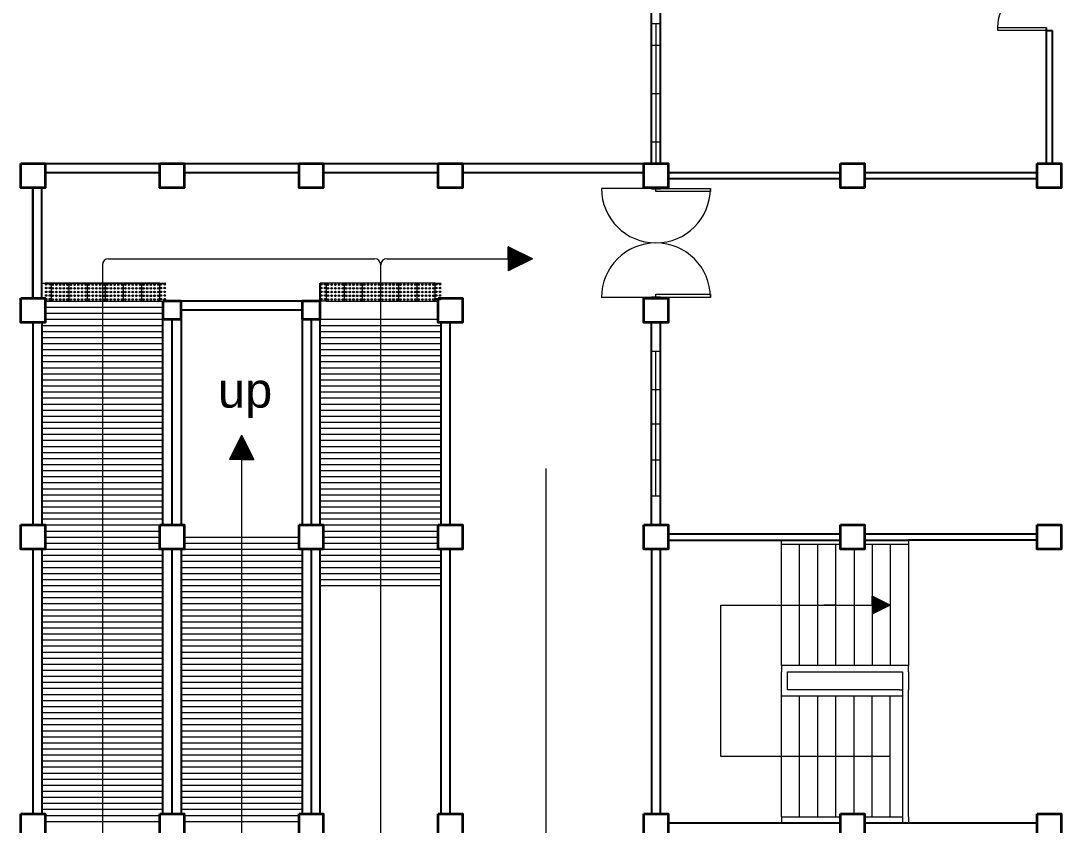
# Model space of a CAD drawing. Header units: millimetres. Extents: x 3 to 434, y 1 to 233.
# Drawn here: x 3.42 to 20.62, y 125.45 to 138.75 of the extents above; entities that cross this region are included whole.
import ezdxf

# ---------------------------------------------------------------- set-up
doc = ezdxf.new("R2010")
doc.units = ezdxf.units.MM
doc.header["$MEASUREMENT"] = 0
doc.styles.add('SWISSLT175', font='swissl.ttf', dxfattribs={"height": 0.175})

msp = doc.modelspace()

# ---------------------------------------------------------------- linework, layer by layer
at = {"color": 8, "lineweight": 25}
for p, q in [((13.845, 136.387), (13.845, 141.987)), ((13.995, 136.387), (13.995, 141.987)), ((20.37, 138.637), (20.37, 136.387)), ((20.37, 138.587), (20.47, 138.587)), ((20.47, 138.587), (20.47, 136.387)), ((3.82, 136.387), (8.42, 136.387)), ((3.82, 136.237), (5.72, 136.237)), ((6.12, 136.237), (8.02, 136.237)), ((8.42, 136.387), (13.72, 136.387)), ((8.42, 136.237), (10.32, 136.237)), ((10.72, 136.237), (13.72, 136.237)), ((14.12, 136.237), (16.97, 136.237)), ((17.37, 136.237), (20.22, 136.237)), ((14.12, 136.137), (16.97, 136.137)), ((17.37, 136.137), (20.22, 136.137)), ((3.62, 135.987), (3.62, 134.162)), ((3.62, 134.162), (3.62, 135.987)), ((3.77, 134.162), (3.77, 135.987)), ((13.845, 135.987), (13.845, 135.975)), ((13.845, 135.975), (13.995, 135.975)), ((13.995, 135.987), (13.995, 135.975)), ((8.37, 130.412), (8.37, 134.412)), ((13.995, 134.175), (13.845, 134.175)), ((13.845, 134.162), (13.845, 134.175)), ((13.995, 134.162), (13.995, 134.175)), ((8.07, 134.112), (6.07, 134.112)), ((8.07, 134.112), (8.07, 130.412)), ((8.07, 133.962), (6.07, 133.962)), ((3.62, 133.762), (3.62, 130.412)), ((3.77, 133.762), (3.77, 130.412)), ((5.77, 130.412), (5.77, 133.812)), ((5.92, 130.412), (5.92, 133.812)), ((6.07, 133.812), (6.07, 130.412)), ((8.22, 133.812), (8.22, 130.412)), ((10.37, 130.412), (10.37, 133.762)), ((10.52, 130.412), (10.52, 133.762)), ((13.845, 130.412), (13.845, 133.762)), ((13.995, 130.412), (13.995, 133.762)), ((16.97, 130.262), (14.12, 130.262)), ((20.22, 130.262), (17.37, 130.262)), ((14.12, 130.162), (16.97, 130.162)), ((17.37, 130.162), (18.095, 130.162)), ((20.22, 130.162), (18.095, 130.162)), ((3.62, 130.012), (3.62, 125.637)), ((3.77, 130.012), (3.77, 125.637)), ((5.77, 125.637), (5.77, 130.012)), ((5.92, 125.637), (5.92, 130.012)), ((6.07, 130.012), (6.07, 125.637)), ((8.07, 130.012), (8.07, 125.637)), ((8.22, 130.012), (8.22, 125.637)), ((8.37, 125.637), (8.37, 130.012)), ((10.37, 125.637), (10.37, 130.012)), ((10.52, 125.637), (10.52, 130.012)), ((13.845, 130.012), (13.845, 125.637)), ((13.995, 128.087), (13.995, 130.012)), ((13.995, 127.987), (13.995, 128.087)), ((13.995, 127.687), (13.995, 127.987)), ((13.995, 127.587), (13.995, 127.687)), ((13.995, 125.637), (13.995, 127.587)), ((14.12, 125.487), (16.97, 125.487)), ((17.37, 125.487), (20.22, 125.487))]:
    msp.add_line(p, q, dxfattribs=at)
at = {"color": 8, "lineweight": 9}
for p, q in [((13.845, 138.7), (13.995, 138.7)), ((13.845, 136.387), (13.845, 138.7)), ((13.92, 138.7), (13.92, 136.387)), ((13.845, 137.543), (13.845, 138.343)), ((13.845, 138.343), (13.995, 138.343)), ((13.995, 138.343), (13.995, 136.743)), ((13.845, 137.543), (13.995, 137.543)), ((13.995, 136.743), (13.845, 136.743)), ((13.845, 136.387), (13.995, 136.387)), ((11.478, 134.812), (11.478, 135.012)), ((11.878, 134.812), (11.478, 135.012)), ((11.488, 134.812), (11.488, 135.007)), ((11.498, 134.812), (11.498, 135.002)), ((11.508, 134.997), (11.508, 134.812)), ((11.518, 134.992), (11.518, 134.812)), ((11.528, 134.987), (11.528, 134.812)), ((11.538, 134.982), (11.538, 134.812)), ((11.548, 134.977), (11.548, 134.812)), ((11.558, 134.972), (11.558, 134.812)), ((11.568, 134.967), (11.568, 134.812)), ((11.568, 134.967), (11.568, 134.812)), ((11.578, 134.962), (11.578, 134.812)), ((11.588, 134.957), (11.588, 134.812)), ((11.598, 134.952), (11.598, 134.812)), ((11.608, 134.947), (11.608, 134.812)), ((11.618, 134.942), (11.618, 134.812)), ((11.628, 134.937), (11.628, 134.812)), ((11.638, 134.932), (11.638, 134.812)), ((11.648, 134.927), (11.648, 134.812)), ((11.658, 134.922), (11.658, 134.812)), ((11.668, 134.917), (11.668, 134.812)), ((11.678, 134.912), (11.678, 134.812)), ((11.688, 134.907), (11.688, 134.812)), ((11.698, 134.902), (11.698, 134.812)), ((11.708, 134.897), (11.708, 134.812)), ((11.718, 134.892), (11.718, 134.812)), ((11.728, 134.887), (11.728, 134.812)), ((11.738, 134.882), (11.738, 134.812)), ((11.748, 134.877), (11.748, 134.812)), ((11.758, 134.872), (11.758, 134.812)), ((11.768, 134.867), (11.768, 134.812)), ((11.778, 134.862), (11.778, 134.812)), ((11.788, 134.857), (11.788, 134.812)), ((11.798, 134.852), (11.798, 134.812)), ((4.77, 134.712), (4.77, 121.512)), ((4.87, 134.812), (9.27, 134.812)), ((9.37, 121.812), (9.37, 134.712)), ((9.47, 134.812), (11.478, 134.812)), ((11.478, 134.812), (11.478, 134.612)), ((11.878, 134.812), (11.478, 134.612)), ((11.488, 134.812), (11.488, 134.617)), ((11.498, 134.812), (11.498, 134.622)), ((11.508, 134.812), (11.508, 134.627)), ((11.518, 134.812), (11.518, 134.632)), ((11.528, 134.812), (11.528, 134.637)), ((11.538, 134.812), (11.538, 134.642)), ((11.548, 134.812), (11.548, 134.647)), ((11.558, 134.812), (11.558, 134.652)), ((11.568, 134.812), (11.568, 134.657)), ((11.568, 134.812), (11.568, 134.657)), ((11.578, 134.812), (11.578, 134.662)), ((11.588, 134.812), (11.588, 134.667)), ((11.598, 134.812), (11.598, 134.672)), ((11.608, 134.812), (11.608, 134.677)), ((11.618, 134.812), (11.618, 134.682)), ((11.628, 134.812), (11.628, 134.687)), ((11.638, 134.812), (11.638, 134.692)), ((11.648, 134.812), (11.648, 134.697)), ((11.658, 134.812), (11.658, 134.702)), ((11.668, 134.812), (11.668, 134.707)), ((11.678, 134.812), (11.678, 134.712)), ((11.688, 134.812), (11.688, 134.717)), ((11.698, 134.812), (11.698, 134.722)), ((11.708, 134.812), (11.708, 134.727)), ((11.718, 134.812), (11.718, 134.732)), ((11.728, 134.812), (11.728, 134.737)), ((11.738, 134.812), (11.738, 134.742)), ((11.748, 134.812), (11.748, 134.747)), ((11.758, 134.812), (11.758, 134.752)), ((11.768, 134.812), (11.768, 134.757)), ((11.778, 134.812), (11.778, 134.762)), ((11.788, 134.812), (11.788, 134.767)), ((11.798, 134.812), (11.798, 134.772)), ((11.808, 134.847), (11.808, 134.812)), ((11.808, 134.812), (11.808, 134.777)), ((11.818, 134.842), (11.818, 134.812)), ((11.818, 134.812), (11.818, 134.782)), ((11.828, 134.837), (11.828, 134.812)), ((11.828, 134.812), (11.828, 134.787)), ((11.838, 134.832), (11.838, 134.812)), ((11.838, 134.812), (11.838, 134.792)), ((11.848, 134.827), (11.848, 134.812)), ((11.848, 134.812), (11.848, 134.797)), ((11.858, 134.822), (11.858, 134.812)), ((11.858, 134.812), (11.858, 134.802)), ((11.868, 134.817), (11.868, 134.812)), ((11.868, 134.812), (11.868, 134.807)), ((3.77, 134.412), (5.77, 134.412)), ((3.92, 134.412), (3.82, 134.412)), ((4.22, 134.412), (3.92, 134.412)), ((3.92, 134.412), (3.92, 134.112)), ((4.22, 134.112), (4.22, 134.412)), ((4.52, 134.412), (4.22, 134.412)), ((4.52, 134.112), (4.52, 134.412)), ((4.82, 134.412), (4.52, 134.412)), ((4.82, 134.112), (4.82, 134.412)), ((5.12, 134.412), (4.82, 134.412)), ((5.12, 134.112), (5.12, 134.412)), ((5.42, 134.412), (5.12, 134.412)), ((5.42, 134.112), (5.42, 134.412)), ((5.72, 134.412), (5.42, 134.412)), ((5.72, 134.112), (5.72, 134.412)), ((5.72, 134.412), (5.82, 134.412)), ((8.47, 134.412), (8.37, 134.412)), ((8.77, 134.412), (8.47, 134.412)), ((8.47, 134.412), (8.47, 134.112)), ((8.77, 134.112), (8.77, 134.412)), ((9.07, 134.412), (8.77, 134.412)), ((9.07, 134.112), (9.07, 134.412)), ((9.37, 134.412), (9.07, 134.412)), ((9.37, 134.112), (9.37, 134.412)), ((9.67, 134.412), (9.37, 134.412)), ((9.67, 134.112), (9.67, 134.412)), ((9.97, 134.412), (9.67, 134.412)), ((9.97, 134.112), (9.97, 134.412)), ((10.27, 134.412), (9.97, 134.412)), ((10.27, 134.112), (10.27, 134.412)), ((10.27, 134.412), (10.37, 134.412)), ((3.92, 134.112), (3.82, 134.112)), ((3.82, 134.112), (5.72, 134.112)), ((3.82, 134.012), (5.77, 134.012)), ((3.92, 134.112), (4.22, 134.112)), ((4.22, 134.112), (4.52, 134.112)), ((4.52, 134.112), (4.82, 134.112)), ((4.82, 134.112), (5.12, 134.112)), ((5.12, 134.112), (5.42, 134.112)), ((5.42, 134.112), (5.72, 134.112)), ((5.72, 134.112), (5.77, 134.112)), ((8.47, 134.112), (8.37, 134.112)), ((8.47, 134.112), (8.77, 134.112)), ((8.77, 134.112), (9.07, 134.112)), ((9.07, 134.112), (9.37, 134.112)), ((9.37, 134.112), (9.67, 134.112)), ((9.67, 134.112), (9.97, 134.112)), ((9.97, 134.112), (10.27, 134.112)), ((10.27, 134.112), (10.32, 134.112)), ((3.82, 133.912), (5.77, 133.912)), ((3.77, 133.712), (5.77, 133.712)), ((3.82, 133.812), (5.77, 133.812)), ((8.37, 133.812), (10.32, 133.812)), ((8.37, 133.712), (10.37, 133.712)), ((3.77, 133.612), (5.77, 133.612)), ((3.77, 133.512), (5.77, 133.512)), ((8.37, 133.612), (10.37, 133.612)), ((8.37, 133.512), (10.37, 133.512)), ((3.77, 133.412), (5.77, 133.412)), ((3.77, 133.312), (5.77, 133.312)), ((8.37, 133.412), (10.37, 133.412)), ((8.37, 133.312), (10.37, 133.312)), ((3.77, 133.212), (5.77, 133.212)), ((8.37, 133.212), (10.37, 133.212)), ((13.845, 133.287), (13.995, 133.287)), ((13.845, 132.087), (13.845, 133.287)), ((13.92, 130.887), (13.92, 133.287)), ((13.995, 133.287), (13.995, 130.887)), ((3.77, 133.112), (5.77, 133.112)), ((3.77, 133.012), (5.77, 133.012)), ((8.37, 133.112), (10.37, 133.112)), ((8.37, 133.012), (10.37, 133.012)), ((3.77, 132.912), (5.77, 132.912)), ((3.77, 132.812), (5.77, 132.812)), ((8.37, 132.912), (10.37, 132.912)), ((8.37, 132.812), (10.37, 132.812)), ((3.77, 132.712), (5.77, 132.712)), ((3.77, 132.612), (5.77, 132.612)), ((8.37, 132.712), (10.37, 132.712)), ((8.37, 132.612), (10.37, 132.612)), ((13.845, 132.65), (13.995, 132.65)), ((3.77, 132.512), (5.77, 132.512)), ((8.37, 132.512), (10.37, 132.512)), ((3.77, 132.412), (5.77, 132.412)), ((3.77, 132.312), (5.77, 132.312)), ((8.37, 132.412), (10.37, 132.412)), ((8.37, 132.312), (10.37, 132.312)), ((3.77, 132.212), (5.77, 132.212)), ((3.77, 132.112), (5.77, 132.112)), ((8.37, 132.212), (10.37, 132.212)), ((8.37, 132.112), (10.37, 132.112)), ((3.77, 132.012), (5.77, 132.012)), ((8.37, 132.012), (10.37, 132.012)), ((13.845, 132.087), (13.845, 130.887)), ((13.845, 132.087), (13.995, 132.087)), ((3.77, 131.912), (5.77, 131.912)), ((3.77, 131.812), (5.77, 131.812)), ((7.07, 131.896), (6.87, 131.496)), ((7, 131.756), (7.07, 131.756)), ((7.005, 131.766), (7.07, 131.766)), ((7.01, 131.776), (7.07, 131.776)), ((7.015, 131.786), (7.07, 131.786)), ((7.02, 131.796), (7.07, 131.796)), ((7.025, 131.806), (7.07, 131.806)), ((7.03, 131.816), (7.07, 131.816)), ((7.035, 131.826), (7.07, 131.826)), ((7.04, 131.836), (7.07, 131.836)), ((7.045, 131.846), (7.07, 131.846)), ((7.05, 131.856), (7.07, 131.856)), ((7.055, 131.866), (7.07, 131.866)), ((7.06, 131.876), (7.07, 131.876)), ((7.065, 131.886), (7.07, 131.886)), ((7.07, 131.896), (7.07, 120.912)), ((7.07, 131.896), (7.27, 131.496)), ((7.07, 131.886), (7.075, 131.886)), ((7.07, 131.876), (7.08, 131.876)), ((7.07, 131.866), (7.085, 131.866)), ((7.07, 131.856), (7.09, 131.856)), ((7.07, 131.846), (7.095, 131.846)), ((7.07, 131.836), (7.1, 131.836)), ((7.07, 131.826), (7.105, 131.826)), ((7.07, 131.816), (7.11, 131.816)), ((7.07, 131.806), (7.115, 131.806)), ((7.07, 131.796), (7.12, 131.796)), ((7.07, 131.786), (7.125, 131.786)), ((7.07, 131.776), (7.13, 131.776)), ((7.07, 131.766), (7.135, 131.766)), ((7.07, 131.756), (7.14, 131.756)), ((8.37, 131.912), (10.37, 131.912)), ((8.37, 131.812), (10.37, 131.812)), ((3.77, 131.712), (5.77, 131.712)), ((3.77, 131.612), (5.77, 131.612)), ((6.915, 131.586), (7.07, 131.586)), ((6.915, 131.586), (7.07, 131.586)), ((6.92, 131.596), (7.07, 131.596)), ((6.925, 131.606), (7.07, 131.606)), ((6.93, 131.616), (7.07, 131.616)), ((6.935, 131.626), (7.07, 131.626)), ((6.94, 131.636), (7.07, 131.636)), ((6.945, 131.646), (7.07, 131.646)), ((6.95, 131.656), (7.07, 131.656)), ((6.955, 131.666), (7.07, 131.666)), ((6.96, 131.676), (7.07, 131.676)), ((6.965, 131.686), (7.07, 131.686)), ((6.97, 131.696), (7.07, 131.696)), ((6.975, 131.706), (7.07, 131.706)), ((6.98, 131.716), (7.07, 131.716)), ((6.985, 131.726), (7.07, 131.726)), ((6.99, 131.736), (7.07, 131.736)), ((6.995, 131.746), (7.07, 131.746)), ((7.07, 131.746), (7.145, 131.746)), ((7.07, 131.736), (7.15, 131.736)), ((7.07, 131.726), (7.155, 131.726)), ((7.07, 131.716), (7.16, 131.716)), ((7.07, 131.706), (7.165, 131.706)), ((7.07, 131.696), (7.17, 131.696)), ((7.07, 131.686), (7.175, 131.686)), ((7.07, 131.676), (7.18, 131.676)), ((7.07, 131.666), (7.185, 131.666)), ((7.07, 131.656), (7.19, 131.656)), ((7.07, 131.646), (7.195, 131.646)), ((7.07, 131.636), (7.2, 131.636)), ((7.07, 131.626), (7.205, 131.626)), ((7.07, 131.616), (7.21, 131.616)), ((7.07, 131.606), (7.215, 131.606)), ((7.07, 131.596), (7.22, 131.596)), ((7.07, 131.586), (7.225, 131.586)), ((7.07, 131.586), (7.225, 131.586)), ((8.37, 131.712), (10.37, 131.712)), ((8.37, 131.612), (10.37, 131.612)), ((3.77, 131.512), (5.77, 131.512)), ((3.77, 131.412), (5.77, 131.412)), ((7.07, 131.496), (6.87, 131.496)), ((7.07, 131.506), (6.875, 131.506)), ((7.07, 131.516), (6.88, 131.516)), ((6.885, 131.526), (7.07, 131.526)), ((6.89, 131.536), (7.07, 131.536)), ((6.895, 131.546), (7.07, 131.546)), ((6.9, 131.556), (7.07, 131.556)), ((6.905, 131.566), (7.07, 131.566)), ((6.91, 131.576), (7.07, 131.576)), ((7.07, 131.576), (7.23, 131.576)), ((7.07, 131.566), (7.235, 131.566)), ((7.07, 131.556), (7.24, 131.556)), ((7.07, 131.546), (7.245, 131.546)), ((7.07, 131.536), (7.25, 131.536)), ((7.07, 131.526), (7.255, 131.526)), ((7.07, 131.516), (7.26, 131.516)), ((7.07, 131.506), (7.265, 131.506)), ((7.07, 131.496), (7.27, 131.496)), ((8.37, 131.512), (10.37, 131.512)), ((8.37, 131.412), (10.37, 131.412)), ((13.845, 131.487), (13.995, 131.487)), ((3.77, 131.312), (5.77, 131.312)), ((8.37, 131.312), (10.37, 131.312)), ((12.1, 131.344), (12.1, 124.026)), ((3.77, 131.212), (5.77, 131.212)), ((3.77, 131.112), (5.77, 131.112)), ((8.37, 131.212), (10.37, 131.212)), ((8.37, 131.112), (10.37, 131.112)), ((3.77, 131.012), (5.77, 131.012)), ((3.77, 130.912), (5.77, 130.912)), ((8.37, 131.012), (10.37, 131.012)), ((8.37, 130.912), (10.37, 130.912)), ((3.77, 130.812), (5.77, 130.812)), ((8.37, 130.812), (10.37, 130.812)), ((13.995, 130.887), (13.845, 130.887)), ((3.77, 130.712), (5.77, 130.712)), ((3.77, 130.612), (5.77, 130.612)), ((8.37, 130.712), (10.37, 130.712)), ((8.37, 130.612), (10.37, 130.612)), ((3.77, 130.512), (5.77, 130.512)), ((3.77, 130.412), (5.77, 130.412)), ((8.37, 130.512), (10.37, 130.512)), ((8.37, 130.412), (10.37, 130.412)), ((3.82, 130.312), (5.72, 130.312)), ((3.82, 130.212), (5.72, 130.212)), ((6.12, 130.212), (8.02, 130.212)), ((8.42, 130.312), (10.32, 130.312)), ((8.42, 130.212), (10.32, 130.212)), ((3.82, 130.112), (5.72, 130.112)), ((6.12, 130.112), (8.02, 130.112)), ((8.42, 130.112), (10.32, 130.112)), ((15.995, 130.087), (15.995, 130.162)), ((15.995, 128.087), (15.995, 130.087)), ((16.97, 130.087), (15.995, 130.087)), ((16.295, 128.087), (16.295, 130.087)), ((16.595, 128.087), (16.595, 130.087)), ((16.895, 128.087), (16.895, 130.087)), ((18.095, 130.087), (17.37, 130.087)), ((17.495, 130.087), (17.495, 128.087)), ((17.795, 130.087), (17.795, 128.087)), ((18.095, 130.162), (18.095, 130.087)), ((18.095, 130.087), (18.095, 128.087)), ((3.77, 130.012), (5.77, 130.012)), ((3.77, 129.912), (5.77, 129.912)), ((6.07, 130.012), (8.07, 130.012)), ((6.07, 129.912), (8.07, 129.912)), ((8.37, 130.012), (10.37, 130.012)), ((8.37, 129.912), (10.37, 129.912)), ((17.195, 130.012), (17.195, 128.087)), ((3.77, 129.812), (5.77, 129.812)), ((3.77, 129.712), (5.77, 129.712)), ((6.07, 129.812), (8.07, 129.812)), ((6.07, 129.712), (8.07, 129.712)), ((8.37, 129.812), (10.37, 129.812)), ((8.37, 129.712), (10.37, 129.712)), ((3.77, 129.612), (5.77, 129.612)), ((6.07, 129.612), (8.07, 129.612)), ((8.37, 129.612), (10.37, 129.612)), ((3.77, 129.512), (5.77, 129.512)), ((3.77, 129.412), (5.77, 129.412)), ((6.07, 129.512), (8.07, 129.512)), ((6.07, 129.412), (8.07, 129.412)), ((8.37, 129.512), (10.37, 129.512)), ((8.37, 129.412), (10.37, 129.412)), ((3.77, 129.312), (5.77, 129.312)), ((3.77, 129.212), (5.77, 129.212)), ((6.07, 129.312), (8.07, 129.312)), ((6.07, 129.212), (8.07, 129.212)), ((17.495, 129.087), (17.495, 129.237)), ((17.795, 129.087), (17.495, 129.237)), ((17.505, 129.087), (17.505, 129.232)), ((17.515, 129.087), (17.515, 129.227)), ((17.525, 129.087), (17.525, 129.222)), ((17.535, 129.087), (17.535, 129.217)), ((17.545, 129.087), (17.545, 129.212)), ((17.555, 129.087), (17.555, 129.207)), ((17.565, 129.087), (17.565, 129.202)), ((17.575, 129.087), (17.575, 129.197)), ((17.585, 129.087), (17.585, 129.192)), ((17.595, 129.087), (17.595, 129.187)), ((17.605, 129.087), (17.605, 129.182)), ((17.615, 129.087), (17.615, 129.177)), ((17.625, 129.087), (17.625, 129.172)), ((3.77, 129.112), (5.77, 129.112)), ((3.77, 129.012), (5.77, 129.012)), ((6.07, 129.112), (8.07, 129.112)), ((6.07, 129.012), (8.07, 129.012)), ((14.995, 126.587), (14.995, 129.087)), ((14.995, 129.087), (17.495, 129.087)), ((16.895, 129.087), (16.695, 129.087)), ((16.895, 129.087), (17.095, 129.087)), ((17.495, 129.087), (17.795, 129.087)), ((17.495, 129.087), (17.495, 128.937)), ((17.795, 129.087), (17.495, 128.937)), ((17.505, 129.087), (17.505, 128.942)), ((17.515, 129.087), (17.515, 128.947)), ((17.525, 129.087), (17.525, 128.952)), ((17.535, 129.087), (17.535, 128.957)), ((17.545, 129.087), (17.545, 128.962)), ((17.555, 129.087), (17.555, 128.967)), ((17.565, 129.087), (17.565, 128.972)), ((17.575, 129.087), (17.575, 128.977)), ((17.585, 129.087), (17.585, 128.982)), ((17.595, 129.087), (17.595, 128.987)), ((17.605, 129.087), (17.605, 128.992)), ((17.615, 129.087), (17.615, 128.997)), ((17.625, 129.087), (17.625, 129.002)), ((17.635, 129.087), (17.635, 129.167)), ((17.635, 129.087), (17.635, 129.007)), ((17.645, 129.087), (17.645, 129.162)), ((17.645, 129.087), (17.645, 129.012)), ((17.655, 129.087), (17.655, 129.157)), ((17.655, 129.087), (17.655, 129.017)), ((17.665, 129.087), (17.665, 129.152)), ((17.665, 129.087), (17.665, 129.022)), ((17.675, 129.087), (17.675, 129.147)), ((17.675, 129.087), (17.675, 129.027)), ((17.685, 129.087), (17.685, 129.142)), ((17.685, 129.087), (17.685, 129.032)), ((17.695, 129.087), (17.695, 129.137)), ((17.695, 129.087), (17.695, 129.037)), ((17.705, 129.087), (17.705, 129.132)), ((17.705, 129.087), (17.705, 129.042)), ((17.715, 129.087), (17.715, 129.127)), ((17.715, 129.087), (17.715, 129.047)), ((17.725, 129.087), (17.725, 129.122)), ((17.725, 129.087), (17.725, 129.052)), ((17.735, 129.087), (17.735, 129.117)), ((17.735, 129.087), (17.735, 129.057)), ((17.745, 129.087), (17.745, 129.112)), ((17.745, 129.087), (17.745, 129.062)), ((17.755, 129.087), (17.755, 129.107)), ((17.755, 129.087), (17.755, 129.067)), ((17.765, 129.087), (17.765, 129.102)), ((17.765, 129.087), (17.765, 129.072)), ((17.775, 129.087), (17.775, 129.097)), ((17.775, 129.087), (17.775, 129.077)), ((17.785, 129.087), (17.785, 129.092)), ((17.785, 129.087), (17.785, 129.082)), ((3.77, 128.912), (5.77, 128.912)), ((6.07, 128.912), (8.07, 128.912)), ((3.77, 128.812), (5.77, 128.812)), ((3.77, 128.712), (5.77, 128.712)), ((6.07, 128.812), (8.07, 128.812)), ((6.07, 128.712), (8.07, 128.712)), ((3.77, 128.612), (5.77, 128.612)), ((3.77, 128.512), (5.77, 128.512)), ((6.07, 128.612), (8.07, 128.612)), ((6.07, 128.512), (8.07, 128.512)), ((3.77, 128.412), (5.77, 128.412)), ((3.77, 128.312), (5.77, 128.312)), ((6.07, 128.412), (8.07, 128.412)), ((6.07, 128.312), (8.07, 128.312)), ((3.77, 128.212), (5.77, 128.212)), ((6.07, 128.212), (8.07, 128.212)), ((3.77, 128.112), (5.77, 128.112)), ((3.77, 128.012), (5.77, 128.012)), ((6.07, 128.112), (8.07, 128.112)), ((6.07, 128.012), (8.07, 128.012)), ((18.095, 128.087), (15.995, 128.087)), ((15.995, 128.087), (15.995, 127.987)), ((15.995, 127.687), (15.995, 127.987)), ((16.095, 127.687), (16.095, 127.987)), ((16.095, 127.987), (17.945, 127.987)), ((17.945, 127.987), (17.995, 127.987)), ((17.995, 127.987), (17.995, 127.687)), ((18.095, 127.987), (18.095, 128.087)), ((18.095, 127.987), (18.095, 127.687)), ((3.77, 127.912), (5.77, 127.912)), ((3.77, 127.812), (5.77, 127.812)), ((5.77, 127.962), (5.77, 127.662)), ((6.07, 127.662), (6.07, 127.962)), ((6.07, 127.912), (8.07, 127.912)), ((6.07, 127.812), (8.07, 127.812)), ((8.07, 127.962), (8.07, 127.662)), ((8.37, 127.662), (8.37, 127.962)), ((10.37, 127.962), (10.37, 127.662)), ((3.77, 127.712), (5.77, 127.712)), ((6.07, 127.712), (8.07, 127.712)), ((15.995, 125.587), (15.995, 127.687)), ((17.945, 127.687), (16.095, 127.687)), ((17.945, 127.687), (17.995, 127.687)), ((17.995, 127.687), (17.995, 125.487)), ((18.095, 127.587), (18.095, 127.687)), ((3.77, 127.612), (5.77, 127.612)), ((3.77, 127.512), (5.77, 127.512)), ((6.07, 127.612), (8.07, 127.612)), ((6.07, 127.512), (8.07, 127.512)), ((15.995, 127.587), (17.995, 127.587)), ((16.295, 125.587), (16.295, 127.587)), ((16.595, 125.587), (16.595, 127.587)), ((16.895, 125.587), (16.895, 127.587)), ((17.195, 125.637), (17.195, 127.587)), ((17.495, 125.587), (17.495, 127.587)), ((17.795, 125.587), (17.795, 127.587)), ((18.095, 125.587), (18.095, 127.587)), ((3.77, 127.412), (5.77, 127.412)), ((3.77, 127.312), (5.77, 127.312)), ((6.07, 127.412), (8.07, 127.412)), ((6.07, 127.312), (8.07, 127.312)), ((3.77, 127.212), (5.77, 127.212)), ((3.77, 127.112), (5.77, 127.112)), ((6.07, 127.212), (8.07, 127.212)), ((6.07, 127.112), (8.07, 127.112)), ((3.77, 127.012), (5.77, 127.012)), ((6.07, 127.012), (8.07, 127.012)), ((3.77, 126.912), (5.77, 126.912)), ((3.77, 126.812), (5.77, 126.812)), ((6.07, 126.912), (8.07, 126.912)), ((6.07, 126.812), (8.07, 126.812)), ((3.77, 126.712), (5.77, 126.712)), ((3.77, 126.612), (5.77, 126.612)), ((6.07, 126.712), (8.07, 126.712)), ((6.07, 126.612), (8.07, 126.612)), ((3.77, 126.512), (5.77, 126.512)), ((6.07, 126.512), (8.07, 126.512)), ((15.995, 126.587), (14.995, 126.587)), ((17.795, 126.587), (15.995, 126.587)), ((3.77, 126.412), (5.77, 126.412)), ((3.77, 126.312), (5.77, 126.312)), ((6.07, 126.412), (8.07, 126.412)), ((6.07, 126.312), (8.07, 126.312)), ((3.77, 126.212), (5.77, 126.212)), ((3.77, 126.112), (5.77, 126.112)), ((6.07, 126.212), (8.07, 126.212)), ((6.07, 126.112), (8.07, 126.112)), ((3.77, 126.012), (5.77, 126.012)), ((3.77, 125.912), (5.77, 125.912)), ((6.07, 126.012), (8.07, 126.012)), ((6.07, 125.912), (8.07, 125.912)), ((3.77, 125.812), (5.77, 125.812)), ((6.07, 125.812), (8.07, 125.812)), ((3.77, 125.712), (5.77, 125.712)), ((3.82, 125.612), (5.72, 125.612)), ((6.07, 125.712), (8.07, 125.712)), ((6.12, 125.612), (8.02, 125.612)), ((15.995, 125.587), (15.995, 125.487)), ((15.995, 125.587), (16.97, 125.587)), ((17.37, 125.587), (17.995, 125.587)), ((18.095, 125.587), (18.095, 125.487)), ((3.82, 125.512), (5.72, 125.512)), ((6.12, 125.512), (8.02, 125.512))]:
    msp.add_line(p, q, dxfattribs=at)
at = {"color": 8, "lineweight": 13}
for p, q in [((13.92, 135.975), (13.02, 135.975)), ((13.92, 135.975), (14.82, 135.975)), ((13.92, 135.925), (13.92, 135.975)), ((14.82, 135.925), (13.92, 135.925)), ((14.82, 135.975), (14.82, 135.925)), ((13.92, 134.175), (13.02, 134.175)), ((13.92, 134.225), (14.82, 134.225)), ((13.92, 134.175), (13.92, 134.225)), ((14.82, 134.175), (13.92, 134.175)), ((14.82, 134.225), (14.82, 134.175))]:
    msp.add_line(p, q, dxfattribs=at)
at = {"color": 8, "lineweight": 35}
for p, q in [((6.07, 134.112), (5.77, 134.112)), ((5.77, 134.112), (5.77, 133.812)), ((6.07, 133.812), (6.07, 134.112)), ((8.37, 134.112), (8.07, 134.112)), ((8.07, 134.112), (8.07, 133.812)), ((8.37, 133.812), (8.37, 134.112)), ((5.77, 133.812), (6.07, 133.812)), ((5.77, 133.812), (6.07, 133.812)), ((8.07, 133.812), (8.37, 133.812))]:
    msp.add_line(p, q, dxfattribs=at)
at = {"color": 8, "lineweight": 9}
for points in [[(13.845, 138.7), (13.995, 138.7), (13.995, 136.387), (13.845, 136.387)], [(13.845, 130.887), (13.845, 133.287), (13.995, 133.287), (13.995, 130.887)], [(13.845, 133.287), (13.995, 133.287), (13.995, 130.887), (13.845, 130.887)]]:
    msp.add_lwpolyline(points, close=True, dxfattribs=at)
at = {"color": 8, "lineweight": 13, "ltscale": 0.03}
msp.add_lwpolyline([(20.37, 138.637), (20.37, 138.587), (19.57, 138.587), (19.57, 138.637)], close=True, dxfattribs=at)
at = {"color": 8, "lineweight": 35}
for points in [[(3.42, 136.387), (3.82, 136.387), (3.82, 135.987), (3.42, 135.987)], [(5.72, 136.387), (6.12, 136.387), (6.12, 135.987), (5.72, 135.987)], [(8.02, 136.387), (8.42, 136.387), (8.42, 135.987), (8.02, 135.987)], [(10.32, 136.387), (10.72, 136.387), (10.72, 135.987), (10.32, 135.987)], [(13.72, 136.387), (14.12, 136.387), (14.12, 135.987), (13.72, 135.987)], [(16.97, 136.387), (17.37, 136.387), (17.37, 135.987), (16.97, 135.987)], [(20.22, 136.387), (20.62, 136.387), (20.62, 135.987), (20.22, 135.987)], [(3.42, 134.162), (3.82, 134.162), (3.82, 133.762), (3.42, 133.762)], [(10.32, 134.162), (10.72, 134.162), (10.72, 133.762), (10.32, 133.762)], [(13.72, 134.162), (14.12, 134.162), (14.12, 133.762), (13.72, 133.762)], [(3.42, 130.412), (3.82, 130.412), (3.82, 130.012), (3.42, 130.012)], [(5.72, 130.412), (6.12, 130.412), (6.12, 130.012), (5.72, 130.012)], [(8.02, 130.412), (8.42, 130.412), (8.42, 130.012), (8.02, 130.012)], [(10.32, 130.412), (10.72, 130.412), (10.72, 130.012), (10.32, 130.012)], [(13.72, 130.412), (14.12, 130.412), (14.12, 130.012), (13.72, 130.012)], [(16.97, 130.412), (17.37, 130.412), (17.37, 130.012), (16.97, 130.012)], [(20.22, 130.412), (20.62, 130.412), (20.62, 130.012), (20.22, 130.012)], [(3.42, 125.637), (3.82, 125.637), (3.82, 125.237), (3.42, 125.237)], [(5.72, 125.637), (6.12, 125.637), (6.12, 125.237), (5.72, 125.237)], [(8.02, 125.637), (8.42, 125.637), (8.42, 125.237), (8.02, 125.237)], [(10.32, 125.637), (10.72, 125.637), (10.72, 125.237), (10.32, 125.237)], [(13.72, 125.637), (14.12, 125.637), (14.12, 125.237), (13.72, 125.237)], [(16.97, 125.637), (17.37, 125.637), (17.37, 125.237), (16.97, 125.237)], [(20.22, 125.637), (20.62, 125.637), (20.62, 125.237), (20.22, 125.237)]]:
    msp.add_lwpolyline(points, close=True, dxfattribs=at)
at = {"color": 8, "lineweight": 9}
for centre, radius in [((3.839, 134.389), 0.013), ((3.839, 134.328), 0.013), ((3.839, 134.389), 0.009), ((3.839, 134.328), 0.009), ((3.9, 134.389), 0.013), ((3.9, 134.328), 0.013), ((3.9, 134.389), 0.009), ((3.9, 134.328), 0.009), ((3.948, 134.384), 0.013), ((3.948, 134.323), 0.013), ((3.948, 134.384), 0.009), ((3.948, 134.323), 0.009), ((4.009, 134.384), 0.013), ((4.009, 134.323), 0.013), ((4.009, 134.384), 0.009), ((4.009, 134.323), 0.009), ((4.07, 134.384), 0.013), ((4.07, 134.323), 0.013), ((4.07, 134.384), 0.009), ((4.07, 134.323), 0.009), ((4.131, 134.384), 0.013), ((4.131, 134.323), 0.013), ((4.131, 134.384), 0.009), ((4.131, 134.323), 0.009), ((4.192, 134.384), 0.013), ((4.192, 134.323), 0.013), ((4.192, 134.384), 0.009), ((4.192, 134.323), 0.009), ((4.248, 134.384), 0.013), ((4.248, 134.323), 0.013), ((4.248, 134.384), 0.009), ((4.248, 134.323), 0.009), ((4.309, 134.384), 0.013), ((4.309, 134.323), 0.013), ((4.309, 134.384), 0.009), ((4.309, 134.323), 0.009), ((4.37, 134.384), 0.013), ((4.37, 134.323), 0.013), ((4.37, 134.384), 0.009), ((4.37, 134.323), 0.009), ((4.431, 134.384), 0.013), ((4.431, 134.323), 0.013), ((4.431, 134.384), 0.009), ((4.431, 134.323), 0.009), ((4.492, 134.384), 0.013), ((4.492, 134.323), 0.013), ((4.492, 134.384), 0.009), ((4.492, 134.323), 0.009), ((4.548, 134.384), 0.013), ((4.548, 134.323), 0.013), ((4.548, 134.384), 0.009), ((4.548, 134.323), 0.009), ((4.609, 134.384), 0.013), ((4.609, 134.323), 0.013), ((4.609, 134.384), 0.009), ((4.609, 134.323), 0.009), ((4.67, 134.384), 0.013), ((4.67, 134.323), 0.013), ((4.67, 134.384), 0.009), ((4.67, 134.323), 0.009), ((4.731, 134.384), 0.013), ((4.731, 134.323), 0.013), ((4.731, 134.384), 0.009), ((4.731, 134.323), 0.009), ((4.792, 134.384), 0.013), ((4.792, 134.323), 0.013), ((4.792, 134.384), 0.009), ((4.792, 134.323), 0.009), ((4.848, 134.384), 0.013), ((4.848, 134.323), 0.013), ((4.848, 134.384), 0.009), ((4.848, 134.323), 0.009), ((4.909, 134.384), 0.013), ((4.909, 134.323), 0.013), ((4.909, 134.384), 0.009), ((4.909, 134.323), 0.009), ((4.97, 134.384), 0.013), ((4.97, 134.323), 0.013), ((4.97, 134.384), 0.009), ((4.97, 134.323), 0.009), ((5.031, 134.384), 0.013), ((5.031, 134.323), 0.013), ((5.031, 134.384), 0.009), ((5.031, 134.323), 0.009), ((5.092, 134.384), 0.013), ((5.092, 134.323), 0.013), ((5.092, 134.384), 0.009), ((5.092, 134.323), 0.009), ((5.148, 134.384), 0.013), ((5.148, 134.323), 0.013), ((5.148, 134.384), 0.009), ((5.148, 134.323), 0.009), ((5.209, 134.384), 0.013), ((5.209, 134.323), 0.013), ((5.209, 134.384), 0.009), ((5.209, 134.323), 0.009), ((5.27, 134.384), 0.013), ((5.27, 134.323), 0.013), ((5.27, 134.384), 0.009), ((5.27, 134.323), 0.009), ((5.331, 134.384), 0.013), ((5.331, 134.323), 0.013), ((5.331, 134.384), 0.009), ((5.331, 134.323), 0.009), ((5.392, 134.384), 0.013), ((5.392, 134.323), 0.013), ((5.392, 134.384), 0.009), ((5.392, 134.323), 0.009), ((5.448, 134.384), 0.013), ((5.448, 134.323), 0.013), ((5.448, 134.384), 0.009), ((5.448, 134.323), 0.009), ((5.509, 134.384), 0.013), ((5.509, 134.323), 0.013), ((5.509, 134.384), 0.009), ((5.509, 134.323), 0.009), ((5.57, 134.384), 0.013), ((5.57, 134.323), 0.013), ((5.57, 134.384), 0.009), ((5.57, 134.323), 0.009), ((5.631, 134.384), 0.013), ((5.631, 134.323), 0.013), ((5.631, 134.384), 0.009), ((5.631, 134.323), 0.009), ((5.692, 134.384), 0.013), ((5.692, 134.323), 0.013), ((5.692, 134.384), 0.009), ((5.692, 134.323), 0.009), ((5.739, 134.389), 0.013), ((5.739, 134.328), 0.013), ((5.739, 134.389), 0.009), ((5.739, 134.328), 0.009), ((5.8, 134.389), 0.013), ((5.8, 134.328), 0.013), ((5.8, 134.389), 0.009), ((5.8, 134.328), 0.009), ((8.389, 134.389), 0.013), ((8.389, 134.328), 0.013), ((8.389, 134.389), 0.009), ((8.389, 134.328), 0.009), ((8.45, 134.389), 0.013), ((8.45, 134.328), 0.013), ((8.45, 134.389), 0.009), ((8.45, 134.328), 0.009), ((8.498, 134.384), 0.013), ((8.498, 134.323), 0.013), ((8.498, 134.384), 0.009), ((8.498, 134.323), 0.009), ((8.559, 134.384), 0.013), ((8.559, 134.323), 0.013), ((8.559, 134.384), 0.009), ((8.559, 134.323), 0.009), ((8.62, 134.384), 0.013), ((8.62, 134.323), 0.013), ((8.62, 134.384), 0.009), ((8.62, 134.323), 0.009), ((8.681, 134.384), 0.013), ((8.681, 134.323), 0.013), ((8.681, 134.384), 0.009), ((8.681, 134.323), 0.009), ((8.742, 134.384), 0.013), ((8.742, 134.323), 0.013), ((8.742, 134.384), 0.009), ((8.742, 134.323), 0.009), ((8.798, 134.384), 0.013), ((8.798, 134.323), 0.013), ((8.798, 134.384), 0.009), ((8.798, 134.323), 0.009), ((8.859, 134.384), 0.013), ((8.859, 134.323), 0.013), ((8.859, 134.384), 0.009), ((8.859, 134.323), 0.009), ((8.92, 134.384), 0.013), ((8.92, 134.323), 0.013), ((8.92, 134.384), 0.009), ((8.92, 134.323), 0.009), ((8.981, 134.384), 0.013), ((8.981, 134.323), 0.013), ((8.981, 134.384), 0.009), ((8.981, 134.323), 0.009), ((9.042, 134.384), 0.013), ((9.042, 134.323), 0.013), ((9.042, 134.384), 0.009), ((9.042, 134.323), 0.009), ((9.098, 134.384), 0.013), ((9.098, 134.323), 0.013), ((9.098, 134.384), 0.009), ((9.098, 134.323), 0.009), ((9.159, 134.384), 0.013), ((9.159, 134.323), 0.013), ((9.159, 134.384), 0.009), ((9.159, 134.323), 0.009), ((9.22, 134.384), 0.013), ((9.22, 134.323), 0.013), ((9.22, 134.384), 0.009), ((9.22, 134.323), 0.009), ((9.281, 134.384), 0.013), ((9.281, 134.323), 0.013), ((9.281, 134.384), 0.009), ((9.281, 134.323), 0.009), ((9.342, 134.384), 0.013), ((9.342, 134.323), 0.013), ((9.342, 134.384), 0.009), ((9.342, 134.323), 0.009), ((9.398, 134.384), 0.013), ((9.398, 134.323), 0.013), ((9.398, 134.384), 0.009), ((9.398, 134.323), 0.009), ((9.459, 134.384), 0.013), ((9.459, 134.323), 0.013), ((9.459, 134.384), 0.009), ((9.459, 134.323), 0.009), ((9.52, 134.384), 0.013), ((9.52, 134.323), 0.013), ((9.52, 134.384), 0.009), ((9.52, 134.323), 0.009), ((9.581, 134.384), 0.013), ((9.581, 134.323), 0.013), ((9.581, 134.384), 0.009), ((9.581, 134.323), 0.009), ((9.642, 134.384), 0.013), ((9.642, 134.323), 0.013), ((9.642, 134.384), 0.009), ((9.642, 134.323), 0.009), ((9.698, 134.384), 0.013), ((9.698, 134.323), 0.013), ((9.698, 134.384), 0.009), ((9.698, 134.323), 0.009), ((9.759, 134.384), 0.013), ((9.759, 134.323), 0.013), ((9.759, 134.384), 0.009), ((9.759, 134.323), 0.009), ((9.82, 134.384), 0.013), ((9.82, 134.323), 0.013), ((9.82, 134.384), 0.009), ((9.82, 134.323), 0.009), ((9.881, 134.384), 0.013), ((9.881, 134.323), 0.013), ((9.881, 134.384), 0.009), ((9.881, 134.323), 0.009), ((9.942, 134.384), 0.013), ((9.942, 134.323), 0.013), ((9.942, 134.384), 0.009), ((9.942, 134.323), 0.009), ((9.998, 134.384), 0.013), ((9.998, 134.323), 0.013), ((9.998, 134.384), 0.009), ((9.998, 134.323), 0.009), ((10.059, 134.384), 0.013), ((10.059, 134.323), 0.013), ((10.059, 134.384), 0.009), ((10.059, 134.323), 0.009), ((10.12, 134.384), 0.013), ((10.12, 134.323), 0.013), ((10.12, 134.384), 0.009), ((10.12, 134.323), 0.009), ((10.181, 134.384), 0.013), ((10.181, 134.323), 0.013), ((10.181, 134.384), 0.009), ((10.181, 134.323), 0.009), ((10.242, 134.384), 0.013), ((10.242, 134.323), 0.013), ((10.242, 134.384), 0.009), ((10.242, 134.323), 0.009), ((10.289, 134.389), 0.013), ((10.289, 134.328), 0.013), ((10.289, 134.389), 0.009), ((10.289, 134.328), 0.009), ((10.35, 134.389), 0.013), ((10.35, 134.328), 0.013), ((10.35, 134.389), 0.009), ((10.35, 134.328), 0.009), ((3.839, 134.267), 0.013), ((3.839, 134.206), 0.013), ((3.839, 134.267), 0.009), ((3.839, 134.206), 0.009), ((3.9, 134.267), 0.013), ((3.9, 134.206), 0.013), ((3.9, 134.267), 0.009), ((3.9, 134.206), 0.009), ((3.948, 134.262), 0.013), ((3.948, 134.201), 0.013), ((3.948, 134.262), 0.009), ((3.948, 134.201), 0.009), ((4.009, 134.262), 0.013), ((4.009, 134.201), 0.013), ((4.009, 134.262), 0.009), ((4.009, 134.201), 0.009), ((4.07, 134.262), 0.013), ((4.07, 134.201), 0.013), ((4.07, 134.262), 0.009), ((4.07, 134.201), 0.009), ((4.131, 134.262), 0.013), ((4.131, 134.201), 0.013), ((4.131, 134.262), 0.009), ((4.131, 134.201), 0.009), ((4.192, 134.262), 0.013), ((4.192, 134.201), 0.013), ((4.192, 134.262), 0.009), ((4.192, 134.201), 0.009), ((4.248, 134.262), 0.013), ((4.248, 134.201), 0.013), ((4.248, 134.262), 0.009), ((4.248, 134.201), 0.009), ((4.309, 134.262), 0.013), ((4.309, 134.201), 0.013), ((4.309, 134.262), 0.009), ((4.309, 134.201), 0.009), ((4.37, 134.262), 0.013), ((4.37, 134.201), 0.013), ((4.37, 134.262), 0.009), ((4.37, 134.201), 0.009), ((4.431, 134.262), 0.013), ((4.431, 134.201), 0.013), ((4.431, 134.262), 0.009), ((4.431, 134.201), 0.009), ((4.492, 134.262), 0.013), ((4.492, 134.201), 0.013), ((4.492, 134.262), 0.009), ((4.492, 134.201), 0.009), ((4.548, 134.262), 0.013), ((4.548, 134.201), 0.013), ((4.548, 134.262), 0.009), ((4.548, 134.201), 0.009), ((4.609, 134.262), 0.013), ((4.609, 134.201), 0.013), ((4.609, 134.262), 0.009), ((4.609, 134.201), 0.009), ((4.67, 134.262), 0.013), ((4.67, 134.201), 0.013), ((4.67, 134.262), 0.009), ((4.67, 134.201), 0.009), ((4.731, 134.262), 0.013), ((4.731, 134.201), 0.013), ((4.731, 134.262), 0.009), ((4.731, 134.201), 0.009), ((4.792, 134.262), 0.013), ((4.792, 134.201), 0.013), ((4.792, 134.262), 0.009), ((4.792, 134.201), 0.009), ((4.848, 134.262), 0.013), ((4.848, 134.201), 0.013), ((4.848, 134.262), 0.009), ((4.848, 134.201), 0.009), ((4.909, 134.262), 0.013), ((4.909, 134.201), 0.013), ((4.909, 134.262), 0.009), ((4.909, 134.201), 0.009), ((4.97, 134.262), 0.013), ((4.97, 134.201), 0.013), ((4.97, 134.262), 0.009), ((4.97, 134.201), 0.009), ((5.031, 134.262), 0.013), ((5.031, 134.201), 0.013), ((5.031, 134.262), 0.009), ((5.031, 134.201), 0.009), ((5.092, 134.262), 0.013), ((5.092, 134.201), 0.013), ((5.092, 134.262), 0.009), ((5.092, 134.201), 0.009), ((5.148, 134.262), 0.013), ((5.148, 134.201), 0.013), ((5.148, 134.262), 0.009), ((5.148, 134.201), 0.009), ((5.209, 134.262), 0.013), ((5.209, 134.201), 0.013), ((5.209, 134.262), 0.009), ((5.209, 134.201), 0.009), ((5.27, 134.262), 0.013), ((5.27, 134.201), 0.013), ((5.27, 134.262), 0.009), ((5.27, 134.201), 0.009), ((5.331, 134.262), 0.013), ((5.331, 134.201), 0.013), ((5.331, 134.262), 0.009), ((5.331, 134.201), 0.009), ((5.392, 134.262), 0.013), ((5.392, 134.201), 0.013), ((5.392, 134.262), 0.009), ((5.392, 134.201), 0.009), ((5.448, 134.262), 0.013), ((5.448, 134.201), 0.013), ((5.448, 134.262), 0.009), ((5.448, 134.201), 0.009), ((5.509, 134.262), 0.013), ((5.509, 134.201), 0.013), ((5.509, 134.262), 0.009), ((5.509, 134.201), 0.009), ((5.57, 134.262), 0.013), ((5.57, 134.201), 0.013), ((5.57, 134.262), 0.009), ((5.57, 134.201), 0.009), ((5.631, 134.262), 0.013), ((5.631, 134.201), 0.013), ((5.631, 134.262), 0.009), ((5.631, 134.201), 0.009), ((5.692, 134.262), 0.013), ((5.692, 134.201), 0.013), ((5.692, 134.262), 0.009), ((5.692, 134.201), 0.009), ((5.739, 134.267), 0.013), ((5.739, 134.206), 0.013), ((5.739, 134.267), 0.009), ((5.739, 134.206), 0.009), ((5.8, 134.267), 0.013), ((5.8, 134.206), 0.013), ((5.8, 134.267), 0.009), ((5.8, 134.206), 0.009), ((8.389, 134.267), 0.013), ((8.389, 134.206), 0.013), ((8.389, 134.267), 0.009), ((8.389, 134.206), 0.009), ((8.45, 134.267), 0.013), ((8.45, 134.206), 0.013), ((8.45, 134.267), 0.009), ((8.45, 134.206), 0.009), ((8.498, 134.262), 0.013), ((8.498, 134.201), 0.013), ((8.498, 134.262), 0.009), ((8.498, 134.201), 0.009), ((8.559, 134.262), 0.013), ((8.559, 134.201), 0.013), ((8.559, 134.262), 0.009), ((8.559, 134.201), 0.009), ((8.62, 134.262), 0.013), ((8.62, 134.201), 0.013), ((8.62, 134.262), 0.009), ((8.62, 134.201), 0.009), ((8.681, 134.262), 0.013), ((8.681, 134.201), 0.013), ((8.681, 134.262), 0.009), ((8.681, 134.201), 0.009), ((8.742, 134.262), 0.013), ((8.742, 134.201), 0.013), ((8.742, 134.262), 0.009), ((8.742, 134.201), 0.009), ((8.798, 134.262), 0.013), ((8.798, 134.201), 0.013), ((8.798, 134.262), 0.009), ((8.798, 134.201), 0.009), ((8.859, 134.262), 0.013), ((8.859, 134.201), 0.013), ((8.859, 134.262), 0.009), ((8.859, 134.201), 0.009), ((8.92, 134.262), 0.013), ((8.92, 134.201), 0.013), ((8.92, 134.262), 0.009), ((8.92, 134.201), 0.009), ((8.981, 134.262), 0.013), ((8.981, 134.201), 0.013), ((8.981, 134.262), 0.009), ((8.981, 134.201), 0.009), ((9.042, 134.262), 0.013), ((9.042, 134.201), 0.013), ((9.042, 134.262), 0.009), ((9.042, 134.201), 0.009), ((9.098, 134.262), 0.013), ((9.098, 134.201), 0.013), ((9.098, 134.262), 0.009), ((9.098, 134.201), 0.009), ((9.159, 134.262), 0.013), ((9.159, 134.201), 0.013), ((9.159, 134.262), 0.009), ((9.159, 134.201), 0.009), ((9.22, 134.262), 0.013), ((9.22, 134.201), 0.013), ((9.22, 134.262), 0.009), ((9.22, 134.201), 0.009), ((9.281, 134.262), 0.013), ((9.281, 134.201), 0.013), ((9.281, 134.262), 0.009), ((9.281, 134.201), 0.009), ((9.342, 134.262), 0.013), ((9.342, 134.201), 0.013), ((9.342, 134.262), 0.009), ((9.342, 134.201), 0.009), ((9.398, 134.262), 0.013), ((9.398, 134.201), 0.013), ((9.398, 134.262), 0.009), ((9.398, 134.201), 0.009), ((9.459, 134.262), 0.013), ((9.459, 134.201), 0.013), ((9.459, 134.262), 0.009), ((9.459, 134.201), 0.009), ((9.52, 134.262), 0.013), ((9.52, 134.201), 0.013), ((9.52, 134.262), 0.009), ((9.52, 134.201), 0.009), ((9.581, 134.262), 0.013), ((9.581, 134.201), 0.013), ((9.581, 134.262), 0.009), ((9.581, 134.201), 0.009), ((9.642, 134.262), 0.013), ((9.642, 134.201), 0.013), ((9.642, 134.262), 0.009), ((9.642, 134.201), 0.009), ((9.698, 134.262), 0.013), ((9.698, 134.201), 0.013), ((9.698, 134.262), 0.009), ((9.698, 134.201), 0.009), ((9.759, 134.262), 0.013), ((9.759, 134.201), 0.013), ((9.759, 134.262), 0.009), ((9.759, 134.201), 0.009), ((9.82, 134.262), 0.013), ((9.82, 134.201), 0.013), ((9.82, 134.262), 0.009), ((9.82, 134.201), 0.009), ((9.881, 134.262), 0.013), ((9.881, 134.201), 0.013), ((9.881, 134.262), 0.009), ((9.881, 134.201), 0.009), ((9.942, 134.262), 0.013), ((9.942, 134.201), 0.013), ((9.942, 134.262), 0.009), ((9.942, 134.201), 0.009), ((9.998, 134.262), 0.013), ((9.998, 134.201), 0.013), ((9.998, 134.262), 0.009), ((9.998, 134.201), 0.009), ((10.059, 134.262), 0.013), ((10.059, 134.201), 0.013), ((10.059, 134.262), 0.009), ((10.059, 134.201), 0.009), ((10.12, 134.262), 0.013), ((10.12, 134.201), 0.013), ((10.12, 134.262), 0.009), ((10.12, 134.201), 0.009), ((10.181, 134.262), 0.013), ((10.181, 134.201), 0.013), ((10.181, 134.262), 0.009), ((10.181, 134.201), 0.009), ((10.242, 134.262), 0.013), ((10.242, 134.201), 0.013), ((10.242, 134.262), 0.009), ((10.242, 134.201), 0.009), ((10.289, 134.267), 0.013), ((10.289, 134.206), 0.013), ((10.289, 134.267), 0.009), ((10.289, 134.206), 0.009), ((10.35, 134.267), 0.013), ((10.35, 134.206), 0.013), ((10.35, 134.267), 0.009), ((10.35, 134.206), 0.009), ((3.839, 134.145), 0.013), ((3.839, 134.145), 0.009), ((3.9, 134.145), 0.013), ((3.9, 134.145), 0.009), ((3.948, 134.14), 0.013), ((3.948, 134.14), 0.009), ((4.009, 134.14), 0.013), ((4.009, 134.14), 0.009), ((4.07, 134.14), 0.013), ((4.07, 134.14), 0.009), ((4.131, 134.14), 0.013), ((4.131, 134.14), 0.009), ((4.192, 134.14), 0.013), ((4.192, 134.14), 0.009), ((4.248, 134.14), 0.013), ((4.248, 134.14), 0.009), ((4.309, 134.14), 0.013), ((4.309, 134.14), 0.009), ((4.37, 134.14), 0.013), ((4.37, 134.14), 0.009), ((4.431, 134.14), 0.013), ((4.431, 134.14), 0.009), ((4.492, 134.14), 0.013), ((4.492, 134.14), 0.009), ((4.548, 134.14), 0.013), ((4.548, 134.14), 0.009), ((4.609, 134.14), 0.013), ((4.609, 134.14), 0.009), ((4.67, 134.14), 0.013), ((4.67, 134.14), 0.009), ((4.731, 134.14), 0.013), ((4.731, 134.14), 0.009), ((4.792, 134.14), 0.013), ((4.792, 134.14), 0.009), ((4.848, 134.14), 0.013), ((4.848, 134.14), 0.009), ((4.909, 134.14), 0.013), ((4.909, 134.14), 0.009), ((4.97, 134.14), 0.013), ((4.97, 134.14), 0.009), ((5.031, 134.14), 0.013), ((5.031, 134.14), 0.009), ((5.092, 134.14), 0.013), ((5.092, 134.14), 0.009), ((5.148, 134.14), 0.013), ((5.148, 134.14), 0.009), ((5.209, 134.14), 0.013), ((5.209, 134.14), 0.009), ((5.27, 134.14), 0.013), ((5.27, 134.14), 0.009), ((5.331, 134.14), 0.013), ((5.331, 134.14), 0.009), ((5.392, 134.14), 0.013), ((5.392, 134.14), 0.009), ((5.448, 134.14), 0.013), ((5.448, 134.14), 0.009), ((5.509, 134.14), 0.013), ((5.509, 134.14), 0.009), ((5.57, 134.14), 0.013), ((5.57, 134.14), 0.009), ((5.631, 134.14), 0.013), ((5.631, 134.14), 0.009), ((5.692, 134.14), 0.013), ((5.692, 134.14), 0.009), ((5.739, 134.145), 0.013), ((5.739, 134.145), 0.009), ((5.8, 134.145), 0.013), ((5.8, 134.145), 0.009), ((8.389, 134.145), 0.013), ((8.389, 134.145), 0.009), ((8.45, 134.145), 0.013), ((8.45, 134.145), 0.009), ((8.498, 134.14), 0.013), ((8.498, 134.14), 0.009), ((8.559, 134.14), 0.013), ((8.559, 134.14), 0.009), ((8.62, 134.14), 0.013), ((8.62, 134.14), 0.009), ((8.681, 134.14), 0.013), ((8.681, 134.14), 0.009), ((8.742, 134.14), 0.013), ((8.742, 134.14), 0.009), ((8.798, 134.14), 0.013), ((8.798, 134.14), 0.009), ((8.859, 134.14), 0.013), ((8.859, 134.14), 0.009), ((8.92, 134.14), 0.013), ((8.92, 134.14), 0.009), ((8.981, 134.14), 0.013), ((8.981, 134.14), 0.009), ((9.042, 134.14), 0.013), ((9.042, 134.14), 0.009), ((9.098, 134.14), 0.013), ((9.098, 134.14), 0.009), ((9.159, 134.14), 0.013), ((9.159, 134.14), 0.009), ((9.22, 134.14), 0.013), ((9.22, 134.14), 0.009), ((9.281, 134.14), 0.013), ((9.281, 134.14), 0.009), ((9.342, 134.14), 0.013), ((9.342, 134.14), 0.009), ((9.398, 134.14), 0.013), ((9.398, 134.14), 0.009), ((9.459, 134.14), 0.013), ((9.459, 134.14), 0.009), ((9.52, 134.14), 0.013), ((9.52, 134.14), 0.009), ((9.581, 134.14), 0.013), ((9.581, 134.14), 0.009), ((9.642, 134.14), 0.013), ((9.642, 134.14), 0.009), ((9.698, 134.14), 0.013), ((9.698, 134.14), 0.009), ((9.759, 134.14), 0.013), ((9.759, 134.14), 0.009), ((9.82, 134.14), 0.013), ((9.82, 134.14), 0.009), ((9.881, 134.14), 0.013), ((9.881, 134.14), 0.009), ((9.942, 134.14), 0.013), ((9.942, 134.14), 0.009), ((9.998, 134.14), 0.013), ((9.998, 134.14), 0.009), ((10.059, 134.14), 0.013), ((10.059, 134.14), 0.009), ((10.12, 134.14), 0.013), ((10.12, 134.14), 0.009), ((10.181, 134.14), 0.013), ((10.181, 134.14), 0.009), ((10.242, 134.14), 0.013), ((10.242, 134.14), 0.009), ((10.289, 134.145), 0.013), ((10.289, 134.145), 0.009), ((10.35, 134.145), 0.013), ((10.35, 134.145), 0.009)]:
    msp.add_circle(centre, radius, dxfattribs=at)
at = {"color": 8, "lineweight": 13, "ltscale": 0.03}
msp.add_arc((20.321, 138.637), 0.752, 86.3048, 180, dxfattribs=at)
at = {"color": 8, "lineweight": 13}
for centre, start, end in [((13.92, 135.975), 180, 0), ((13.92, 134.175), 0, 180)]:
    msp.add_arc(centre, 0.9, start, end, dxfattribs=at)
at = {"color": 8, "lineweight": 9}
for centre, start, end in [((4.87, 134.712), 90, 180), ((9.27, 134.712), 0, 90), ((9.47, 134.712), 90, 180)]:
    msp.add_arc(centre, 0.1, start, end, dxfattribs=at)

# ---------------------------------------------------------------- texts
at = {"color": 8, "lineweight": -2, "ltscale": 0.4, "insert": (7.128, 132.554), "char_height": 0.5778, "attachment_point": 5, "line_spacing_factor": 0.9, "style": 'SWISSLT175'}
msp.add_mtext('up', dxfattribs=at)

doc.saveas('drawing.dxf')
